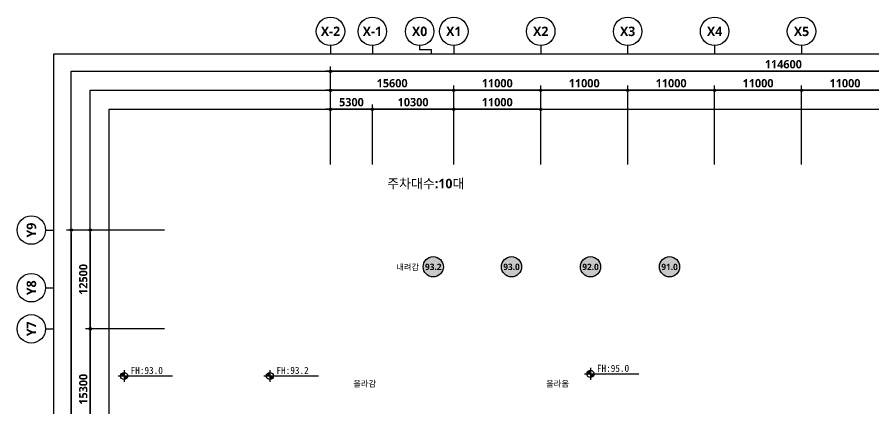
# Model space of a CAD drawing. Header units: millimetres. Extents: x 28132 to 190005487, y 7641 to 455456909.
# Drawn here: x 532132 to 640533, y 120087 to 169666 of the extents above; entities that cross this region are included whole.
import ezdxf
from ezdxf.enums import TextEntityAlignment as Align

# ---------------------------------------------------------------- set-up
doc = ezdxf.new("R2010")
doc.units = ezdxf.units.MM
doc.header["$LTSCALE"] = 400
doc.header["$MEASUREMENT"] = 0
doc.header["$PDSIZE"] = -10
doc.layers.get('0').update_dxf_attribs({"linetype": 'CONTINUOUS'})
doc.layers.get('Defpoints').update_dxf_attribs({"color": 153, "linetype": 'CONTINUOUS'})
for name, color, linetype in [('A-ANNO-TEXT2', 7, 'CONTINUOUS'), ('X-SEC-종$0$A-ST-AXIS-BUB', 7, 'CONTINUOUS'), ('도로레벨', 5, 'CONTINUOUS')]:
    doc.layers.add(name, color=color, linetype=linetype)
doc.layers.add('A-XXXX-SYMB', color=7, linetype='CONTINUOUS', lineweight=25)
doc.layers.add('Defpoint', color=161, linetype='CONTINUOUS', plot=False)
doc.styles.add('돋움체', font='')
doc.styles.add('송현플러스-돋움체', font='NanumGothicBold.ttf')
doc.styles.get('돋움체').set_extended_font_data('DotumChe')
doc.dimstyles.new('SHP 600', dxfattribs={"dimscale": 300, "dimtxt": 3.5, "dimasz": 1, "dimexe": 2, "dimexo": 2, "dimgap": 1, "dimtad": 1, "dimdec": 0, "dimzin": 0, "dimdsep": 46, "dimtxsty": '송현플러스-돋움체', "dimblk": 'DIMDOT', "dimcen": 0.09, "dimclrt": 3, "dimadec": 0, "dimazin": 1, "dimtfac": 1, "dimtdec": 0, "dimtix": 1, "dimtmove": 2, "dimatfit": 0, "dimldrblk": 'DIMDOT', "dimfxl": 1, "dimtfillclr": 3, "dimtolj": 1, "dimtzin": 0, "dimarcsym": 0})

# ---------------------------------------------------------------- blocks, each defined once
blk = doc.blocks.new('DIMDOT')
at = {"color": 0}
blk.add_line((-2, 0), (2, 0), dxfattribs=at)
for radius in [0.5, 0.25]:
    blk.add_circle((0, 0), radius, dxfattribs=at)
blk = doc.blocks.new('*D24')
at = {"color": 0, "lineweight": -2}
for p, q in [((571782, 151016), (571782, 163416)), ((686082, 162816), (572082, 162816)), ((686382, 151016), (686382, 163416))]:
    blk.add_line(p, q, dxfattribs=at)
at = {"layer": 'Defpoints', "color": 0}
for p in [(571782, 162816), (571782, 150416), (686382, 150416)]:
    blk.add_point(p, dxfattribs=at)
at = {"color": 0, "linetype": 'ByBlock', "lineweight": -2, "xscale": 300, "yscale": 300, "zscale": 300, "rotation": 180}
blk.add_blockref('DIMDOT', (571782, 162816), dxfattribs=at)
at = {"color": 0, "linetype": 'ByBlock', "lineweight": -2, "xscale": 300, "yscale": 300, "zscale": 300}
blk.add_blockref('DIMDOT', (686382, 162816), dxfattribs=at)
at = {"color": 3, "insert": (629082, 163696), "char_height": 1050, "attachment_point": 5, "style": '송현플러스-돋움체'}
blk.add_mtext('\\A1;114600', dxfattribs=at)
blk = doc.blocks.new('*D25')
at = {"color": 0, "lineweight": -2}
for p, q in [((587382, 151016), (587382, 161016)), ((598382, 151016), (598382, 161016)), ((598082, 160416), (587682, 160416))]:
    blk.add_line(p, q, dxfattribs=at)
at = {"layer": 'Defpoints', "color": 0}
for p in [(587382, 160416), (587382, 150416), (598382, 150416)]:
    blk.add_point(p, dxfattribs=at)
at = {"color": 0, "linetype": 'ByBlock', "lineweight": -2, "xscale": 300, "yscale": 300, "zscale": 300, "rotation": 180}
blk.add_blockref('DIMDOT', (587382, 160416), dxfattribs=at)
at = {"color": 0, "linetype": 'ByBlock', "lineweight": -2, "xscale": 300, "yscale": 300, "zscale": 300}
blk.add_blockref('DIMDOT', (598382, 160416), dxfattribs=at)
at = {"color": 3, "insert": (592882, 161292), "char_height": 1050, "attachment_point": 5, "style": '송현플러스-돋움체'}
blk.add_mtext('\\A1;11000', dxfattribs=at)
blk = doc.blocks.new('*D26')
at = {"color": 0, "lineweight": -2}
for p, q in [((598382, 151016), (598382, 161016)), ((609382, 151016), (609382, 161016)), ((609082, 160416), (598682, 160416))]:
    blk.add_line(p, q, dxfattribs=at)
at = {"layer": 'Defpoints', "color": 0}
for p in [(598382, 160416), (598382, 150416), (609382, 150416)]:
    blk.add_point(p, dxfattribs=at)
at = {"color": 0, "linetype": 'ByBlock', "lineweight": -2, "xscale": 300, "yscale": 300, "zscale": 300, "rotation": 180}
blk.add_blockref('DIMDOT', (598382, 160416), dxfattribs=at)
at = {"color": 0, "linetype": 'ByBlock', "lineweight": -2, "xscale": 300, "yscale": 300, "zscale": 300}
blk.add_blockref('DIMDOT', (609382, 160416), dxfattribs=at)
at = {"color": 3, "insert": (603882, 161292), "char_height": 1050, "attachment_point": 5, "style": '송현플러스-돋움체'}
blk.add_mtext('\\A1;11000', dxfattribs=at)
blk = doc.blocks.new('*D27')
at = {"color": 0, "lineweight": -2}
for p, q in [((609382, 151016), (609382, 161016)), ((620382, 151016), (620382, 161016)), ((620082, 160416), (609682, 160416))]:
    blk.add_line(p, q, dxfattribs=at)
at = {"layer": 'Defpoints', "color": 0}
for p in [(609382, 160416), (609382, 150416), (620382, 150416)]:
    blk.add_point(p, dxfattribs=at)
at = {"color": 0, "linetype": 'ByBlock', "lineweight": -2, "xscale": 300, "yscale": 300, "zscale": 300, "rotation": 180}
blk.add_blockref('DIMDOT', (609382, 160416), dxfattribs=at)
at = {"color": 0, "linetype": 'ByBlock', "lineweight": -2, "xscale": 300, "yscale": 300, "zscale": 300}
blk.add_blockref('DIMDOT', (620382, 160416), dxfattribs=at)
at = {"color": 3, "insert": (614882, 161292), "char_height": 1050, "attachment_point": 5, "style": '송현플러스-돋움체'}
blk.add_mtext('\\A1;11000', dxfattribs=at)
blk = doc.blocks.new('*D28')
at = {"color": 0, "lineweight": -2}
for p, q in [((620382, 151016), (620382, 161016)), ((631382, 151016), (631382, 161016)), ((631082, 160416), (620682, 160416))]:
    blk.add_line(p, q, dxfattribs=at)
at = {"layer": 'Defpoints', "color": 0}
for p in [(620382, 160416), (620382, 150416), (631382, 150416)]:
    blk.add_point(p, dxfattribs=at)
at = {"color": 0, "linetype": 'ByBlock', "lineweight": -2, "xscale": 300, "yscale": 300, "zscale": 300, "rotation": 180}
blk.add_blockref('DIMDOT', (620382, 160416), dxfattribs=at)
at = {"color": 0, "linetype": 'ByBlock', "lineweight": -2, "xscale": 300, "yscale": 300, "zscale": 300}
blk.add_blockref('DIMDOT', (631382, 160416), dxfattribs=at)
at = {"color": 3, "insert": (625882, 161292), "char_height": 1050, "attachment_point": 5, "style": '송현플러스-돋움체'}
blk.add_mtext('\\A1;11000', dxfattribs=at)
blk = doc.blocks.new('*D29')
at = {"color": 0, "lineweight": -2}
for p, q in [((631382, 151016), (631382, 161016)), ((642382, 151016), (642382, 161016)), ((642082, 160416), (631682, 160416))]:
    blk.add_line(p, q, dxfattribs=at)
at = {"layer": 'Defpoints', "color": 0}
for p in [(631382, 160416), (631382, 150416), (642382, 150416)]:
    blk.add_point(p, dxfattribs=at)
at = {"color": 0, "linetype": 'ByBlock', "lineweight": -2, "xscale": 300, "yscale": 300, "zscale": 300, "rotation": 180}
blk.add_blockref('DIMDOT', (631382, 160416), dxfattribs=at)
at = {"color": 0, "linetype": 'ByBlock', "lineweight": -2, "xscale": 300, "yscale": 300, "zscale": 300}
blk.add_blockref('DIMDOT', (642382, 160416), dxfattribs=at)
at = {"color": 3, "insert": (636882, 161292), "char_height": 1050, "attachment_point": 5, "style": '송현플러스-돋움체'}
blk.add_mtext('\\A1;11000', dxfattribs=at)
blk = doc.blocks.new('*D34')
at = {"color": 0, "lineweight": -2}
for p, q in [((571782, 151016), (571782, 161016)), ((587382, 151016), (587382, 161016)), ((587082, 160416), (572082, 160416))]:
    blk.add_line(p, q, dxfattribs=at)
at = {"layer": 'Defpoints', "color": 0}
for p in [(571782, 160416), (571782, 150416), (587382, 150416)]:
    blk.add_point(p, dxfattribs=at)
at = {"color": 0, "linetype": 'ByBlock', "lineweight": -2, "xscale": 300, "yscale": 300, "zscale": 300, "rotation": 180}
blk.add_blockref('DIMDOT', (571782, 160416), dxfattribs=at)
at = {"color": 0, "linetype": 'ByBlock', "lineweight": -2, "xscale": 300, "yscale": 300, "zscale": 300}
blk.add_blockref('DIMDOT', (587382, 160416), dxfattribs=at)
at = {"color": 3, "insert": (579582, 161296), "char_height": 1050, "attachment_point": 5, "style": '송현플러스-돋움체'}
blk.add_mtext('\\A1;15600', dxfattribs=at)
blk = doc.blocks.new('*D35')
at = {"color": 0, "lineweight": -2}
for p, q in [((571782, 151016), (571782, 158616)), ((577082, 151016), (577082, 158616)), ((576782, 158016), (572082, 158016))]:
    blk.add_line(p, q, dxfattribs=at)
at = {"layer": 'Defpoints', "color": 0}
for p in [(571782, 158016), (571782, 150416), (577082, 150416)]:
    blk.add_point(p, dxfattribs=at)
at = {"color": 0, "linetype": 'ByBlock', "lineweight": -2, "xscale": 300, "yscale": 300, "zscale": 300, "rotation": 180}
blk.add_blockref('DIMDOT', (571782, 158016), dxfattribs=at)
at = {"color": 0, "linetype": 'ByBlock', "lineweight": -2, "xscale": 300, "yscale": 300, "zscale": 300}
blk.add_blockref('DIMDOT', (577082, 158016), dxfattribs=at)
at = {"color": 3, "insert": (574432, 158896), "char_height": 1050, "attachment_point": 5, "style": '송현플러스-돋움체'}
blk.add_mtext('\\A1;5300', dxfattribs=at)
blk = doc.blocks.new('*D36')
at = {"color": 0, "lineweight": -2}
for p, q in [((577082, 151016), (577082, 158616)), ((587382, 151016), (587382, 158616)), ((587082, 158016), (577382, 158016))]:
    blk.add_line(p, q, dxfattribs=at)
at = {"layer": 'Defpoints', "color": 0}
for p in [(577082, 158016), (577082, 150416), (587382, 150416)]:
    blk.add_point(p, dxfattribs=at)
at = {"color": 0, "linetype": 'ByBlock', "lineweight": -2, "xscale": 300, "yscale": 300, "zscale": 300, "rotation": 180}
blk.add_blockref('DIMDOT', (577082, 158016), dxfattribs=at)
at = {"color": 0, "linetype": 'ByBlock', "lineweight": -2, "xscale": 300, "yscale": 300, "zscale": 300}
blk.add_blockref('DIMDOT', (587382, 158016), dxfattribs=at)
at = {"color": 3, "insert": (582232, 158896), "char_height": 1050, "attachment_point": 5, "style": '송현플러스-돋움체'}
blk.add_mtext('\\A1;10300', dxfattribs=at)
blk = doc.blocks.new('*D37')
at = {"color": 0, "lineweight": -2}
for p, q in [((587382, 151016), (587382, 158616)), ((598382, 151016), (598382, 158616)), ((598082, 158016), (587682, 158016))]:
    blk.add_line(p, q, dxfattribs=at)
at = {"layer": 'Defpoints', "color": 0}
for p in [(587382, 158016), (587382, 150416), (598382, 150416)]:
    blk.add_point(p, dxfattribs=at)
at = {"color": 0, "linetype": 'ByBlock', "lineweight": -2, "xscale": 300, "yscale": 300, "zscale": 300, "rotation": 180}
blk.add_blockref('DIMDOT', (587382, 158016), dxfattribs=at)
at = {"color": 0, "linetype": 'ByBlock', "lineweight": -2, "xscale": 300, "yscale": 300, "zscale": 300}
blk.add_blockref('DIMDOT', (598382, 158016), dxfattribs=at)
at = {"color": 3, "insert": (592882, 158892), "char_height": 1050, "attachment_point": 5, "style": '송현플러스-돋움체'}
blk.add_mtext('\\A1;11000', dxfattribs=at)
blk = doc.blocks.new('X-SEC-종$0$A-ST-AXIS-BUB-1')
at = {"layer": 'X-SEC-종$0$A-ST-AXIS-BUB'}
blk.add_line((0, 350), (0, 0), dxfattribs=at)
blk.add_circle((0, 950), 600, dxfattribs=at)
blk = doc.blocks.new('A$C75C439D1')
at = {"layer": 'X-SEC-종$0$A-ST-AXIS-BUB'}
blk.add_line((1800, 1050, -103000), (1800, 525, -103000), dxfattribs=at)
at = {"layer": 'X-SEC-종$0$A-ST-AXIS-BUB', "elevation": -103000}
blk.add_lwpolyline([(3323, 0), (3323, 525), (1800, 525)], dxfattribs=at)
at = {"layer": 'X-SEC-종$0$A-ST-AXIS-BUB'}
blk.add_circle((1800, 2850, -103000), 1800, dxfattribs=at)
blk = doc.blocks.new('*D105')
at = {"color": 0, "lineweight": -2}
for p, q in [((550782, 142716), (538382, 142716)), ((538982, 142416), (538982, 58216)), ((550782, 57916), (538382, 57916))]:
    blk.add_line(p, q, dxfattribs=at)
at = {"layer": 'Defpoints', "color": 0}
for p in [(551382, 142716), (538982, 57916), (551382, 57916)]:
    blk.add_point(p, dxfattribs=at)
at = {"color": 0, "linetype": 'ByBlock', "lineweight": -2, "xscale": 300, "yscale": 300, "zscale": 300}
for p, rotation in [((538982, 142716), 90), ((538982, 57916), 270)]:
    blk.add_blockref('DIMDOT', p, dxfattribs=dict(at, rotation=rotation))
at = {"color": 3, "insert": (538102, 100316), "char_height": 1050, "attachment_point": 5, "rotation": 90, "style": '송현플러스-돋움체'}
blk.add_mtext('\\A1;84800', dxfattribs=at)
blk = doc.blocks.new('*D111')
at = {"color": 0, "lineweight": -2}
for p, q in [((550782, 130216), (540782, 130216)), ((541382, 129916), (541382, 115216)), ((550782, 114916), (540782, 114916))]:
    blk.add_line(p, q, dxfattribs=at)
at = {"layer": 'Defpoints', "color": 0}
for p in [(551382, 130216), (541382, 114916), (551382, 114916)]:
    blk.add_point(p, dxfattribs=at)
at = {"color": 0, "linetype": 'ByBlock', "lineweight": -2, "xscale": 300, "yscale": 300, "zscale": 300}
for p, rotation in [((541382, 130216), 90), ((541382, 114916), 270)]:
    blk.add_blockref('DIMDOT', p, dxfattribs=dict(at, rotation=rotation))
at = {"color": 3, "insert": (540502, 122566), "char_height": 1050, "attachment_point": 5, "rotation": 90, "style": '송현플러스-돋움체'}
blk.add_mtext('\\A1;15300', dxfattribs=at)
blk = doc.blocks.new('*D112')
at = {"color": 0, "lineweight": -2}
for p, q in [((550782, 142716), (540782, 142716)), ((541382, 142416), (541382, 130516)), ((550782, 130216), (540782, 130216))]:
    blk.add_line(p, q, dxfattribs=at)
at = {"layer": 'Defpoints', "color": 0}
for p in [(551382, 142716), (541382, 130216), (551382, 130216)]:
    blk.add_point(p, dxfattribs=at)
at = {"color": 0, "linetype": 'ByBlock', "lineweight": -2, "xscale": 300, "yscale": 300, "zscale": 300}
for p, rotation in [((541382, 142716), 90), ((541382, 130216), 270)]:
    blk.add_blockref('DIMDOT', p, dxfattribs=dict(at, rotation=rotation))
at = {"color": 3, "insert": (540503, 136466), "char_height": 1050, "attachment_point": 5, "rotation": 90, "style": '송현플러스-돋움체'}
blk.add_mtext('\\A1;12500', dxfattribs=at)
blk = doc.blocks.new('A$C2E1A0DD2')
at = {"layer": 'A-XXXX-SYMB'}
h = blk.add_hatch(color=256, dxfattribs=at)
h.paths.add_polyline_path([(750, 1200, 0.4142136), (300, 750), (750, 750)])
h.paths.add_polyline_path([(1200, 750), (750, 750), (750, 300, 0.4142136)])
for p, q in [((750, 1500), (750, 0)), ((0, 750), (1500, 750))]:
    blk.add_line(p, q, dxfattribs=at)
blk.add_circle((750, 750), 450, dxfattribs=at)
blk = doc.blocks.new('A$C19A65A13')
at = {"layer": 'A-XXXX-SYMB'}
blk.add_line((1500, 750), (6891, 750), dxfattribs=at)
blk.add_blockref('A$C2E1A0DD2', (0, 0), dxfattribs=at)

msp = doc.modelspace()

# ---------------------------------------------------------------- hatches: boundary and pattern name
at = {"layer": '도로레벨', "linetype": 'Continuous', "true_color": 0xffffff}
h = msp.add_hatch(color=7, dxfattribs=at)
edge = h.paths.add_edge_path()
edge.add_arc((584781.8, 138070.5), 1279.4, 0, 360)
h = msp.add_hatch(color=7, dxfattribs=at)
edge = h.paths.add_edge_path()
edge.add_arc((594681.8, 138070.5), 1279.4, 0, 360)
h = msp.add_hatch(color=7, dxfattribs=at)
edge = h.paths.add_edge_path()
edge.add_arc((604681.8, 138070.5), 1279.4, 0, 360)
h = msp.add_hatch(color=7, dxfattribs=at)
edge = h.paths.add_edge_path()
edge.add_arc((614681.8, 138070.5), 1279.4, 0, 360)

# ---------------------------------------------------------------- linework, layer by layer
at = {"layer": 'Defpoint'}
for points in [[(707981.8, 36444.9), (536781.8, 36444.9), (536781.8, 165016.3), (707981.8, 165016.3)], [(705781.8, 38644.9), (538981.8, 38644.9), (538981.8, 162816.3), (705781.8, 162816.3)], [(703381.8, 41044.9), (541381.8, 41044.9), (541381.8, 160416.3), (703381.8, 160416.3)], [(700981.8, 43444.9), (543781.8, 43444.9), (543781.8, 158016.3), (700981.8, 158016.3)]]:
    msp.add_lwpolyline(points, close=True, dxfattribs=at)
at = {"layer": '도로레벨', "color": 7, "linetype": 'Continuous'}
for centre in [(584781.8, 138070.5), (594681.8, 138070.5), (604681.8, 138070.5), (614681.8, 138070.5)]:
    msp.add_circle(centre, 1279.4, dxfattribs=at)

# ---------------------------------------------------------------- block references
for p in [(544916.1, 123500.3), (563367.1, 123500.3), (603915.3, 123763.5)]:
    msp.add_blockref('A$C19A65A13', p)
at = {"layer": 'X-SEC-종$0$A-ST-AXIS-BUB', "xscale": 3, "yscale": 3, "zscale": 3}
for p in [(571781.8, 165016.3), (577081.8, 165016.3), (587381.8, 165016.3), (598381.8, 165016.3), (609381.8, 165016.3), (620381.8, 165016.3), (631381.8, 165016.3)]:
    msp.add_blockref('X-SEC-종$0$A-ST-AXIS-BUB-1', p, dxfattribs=at)
at = {"layer": 'X-SEC-종$0$A-ST-AXIS-BUB'}
msp.add_blockref('A$C75C439D1', (581258.9, 165016.3), dxfattribs=at)
at = {"layer": 'X-SEC-종$0$A-ST-AXIS-BUB', "xscale": 3, "yscale": 3, "zscale": 3, "rotation": 90}
for p in [(536781.8, 142716.3), (536781.8, 135416.3), (536781.8, 130216.3)]:
    msp.add_blockref('X-SEC-종$0$A-ST-AXIS-BUB-1', p, dxfattribs=at)

# ---------------------------------------------------------------- texts
at = {"color": 1, "style": '돋움체'}
for s, p in [('FH:93.0', (546497.5, 124956.3)), ('FH:93.2', (564948.4, 124956.3)), ('FH:95.0', (605496.6, 125219.4))]:
    msp.add_text(s, height=900, dxfattribs=at).set_placement(p, align=Align.MIDDLE_LEFT)
at = {"layer": 'A-ANNO-TEXT2', "style": '송현플러스-돋움체'}
for s, height, p in [('주차대수:10대', 1200, (578954.6, 148003.3)), ('내려감', 750, (580091.6, 137644.2)), ('올라감', 750, (574661.6, 122895.1)), ('올라옴', 750, (599061.6, 122895.1))]:
    msp.add_text(s, height=height, dxfattribs=at).set_placement(p)
at = {"layer": 'A-ANNO-TEXT2', "color": 6, "style": '송현플러스-돋움체'}
for s, p in [('93.2', (584782.4, 138057.2)), ('93.0', (594682.4, 138057.2)), ('92.0', (604682.4, 138057.2)), ('91.0', (614682.4, 138057.2))]:
    msp.add_text(s, height=800, dxfattribs=at).set_placement(p, align=Align.MIDDLE_CENTER)
at = {"layer": 'X-SEC-종$0$A-ST-AXIS-BUB', "style": '송현플러스-돋움체'}
for s, p in [('X-2', (571781.8, 167866.3)), ('X-1', (577081.8, 167866.3)), ('X0', (583058.9, 167866.3)), ('X1', (587381.8, 167866.3)), ('X2', (598381.8, 167866.3)), ('X3', (609381.8, 167866.3)), ('X4', (620381.8, 167866.3)), ('X5', (631381.8, 167866.3))]:
    msp.add_text(s, height=1200, dxfattribs=at).set_placement(p, align=Align.MIDDLE_CENTER)
for s, p in [('Y9', (533931.8, 142716.3)), ('Y8', (533931.8, 135416.3)), ('Y7', (533931.8, 130216.3))]:
    msp.add_text(s, height=1200, rotation=90, dxfattribs=at).set_placement(p, align=Align.MIDDLE_CENTER)

# ---------------------------------------------------------------- dimensions: what is measured, and where the dimension line sits
for base, p1, p2, picture, middle in [((571781.8, 162816.3), (686381.8, 150416.3), (571781.8, 150416.3), '*D24', (629081.8, 163695.8)), ((571781.8, 160416.3), (587381.8, 150416.3), (571781.8, 150416.3), '*D34', (579581.8, 161295.8)), ((587381.8, 160416.3), (598381.8, 150416.3), (587381.8, 150416.3), '*D25', (592881.8, 161292.1)), ((598381.8, 160416.3), (609381.8, 150416.3), (598381.8, 150416.3), '*D26', (603881.8, 161292.1)), ((609381.8, 160416.3), (620381.8, 150416.3), (609381.8, 150416.3), '*D27', (614881.8, 161292.1)), ((620381.8, 160416.3), (631381.8, 150416.3), (620381.8, 150416.3), '*D28', (625881.8, 161292.1)), ((631381.8, 160416.3), (642381.8, 150416.3), (631381.8, 150416.3), '*D29', (636881.8, 161292.1)), ((571781.8, 158016.3), (577081.8, 150416.3), (571781.8, 150416.3), '*D35', (574431.8, 158895.8)), ((577081.8, 158016.3), (587381.8, 150416.3), (577081.8, 150416.3), '*D36', (582231.8, 158895.8)), ((587381.8, 158016.3), (598381.8, 150416.3), (587381.8, 150416.3), '*D37', (592881.8, 158892.1))]:
    dim = msp.add_linear_dim(base=base, p1=p1, p2=p2, dimstyle='SHP 600')
    dim.commit()
    dim.dimension.update_dxf_attribs({"geometry": picture, "text_midpoint": middle})
for base, p1, p2, picture, middle in [((538981.8, 57916.3), (551381.8, 142716.3), (551381.8, 57916.3), '*D105', (538102.4, 100316.3)), ((541381.8, 130216.3), (551381.8, 142716.3), (551381.8, 130216.3), '*D112', (540503.1, 136466.3)), ((541381.8, 114916.3), (551381.8, 130216.3), (551381.8, 114916.3), '*D111', (540502.4, 122566.3))]:
    dim = msp.add_linear_dim(base=base, p1=p1, p2=p2, angle=90, dimstyle='SHP 600')
    dim.commit()
    dim.dimension.update_dxf_attribs({"geometry": picture, "text_midpoint": middle})

doc.saveas('drawing.dxf')
